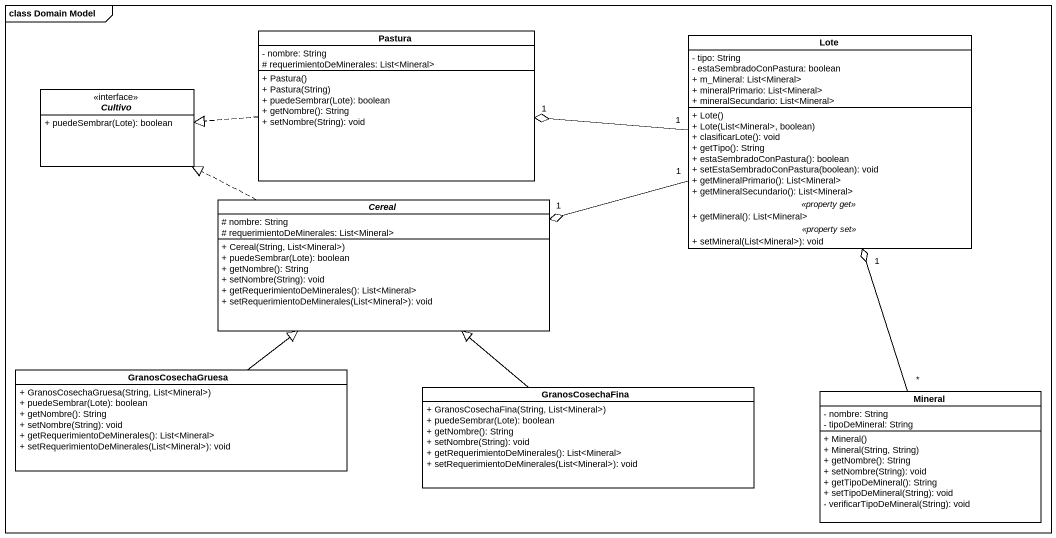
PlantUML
@startuml
mainframe class Domain Model
hide circle
hide empty members
skinparam classAttributeIconSize 0
class Pastura {
  - nombre: String
  # requerimientoDeMinerales: List<Mineral>
  + Pastura()
  + Pastura(String)
  + puedeSembrar(Lote): boolean
  + getNombre(): String
  + setNombre(String): void
}
class Lote {
  - tipo: String
  - estaSembradoConPastura: boolean
  + m_Mineral: List<Mineral>
  + mineralPrimario: List<Mineral>
  + mineralSecundario: List<Mineral>
  --
  + Lote()
  + Lote(List<Mineral>, boolean)
  + clasificarLote(): void
  + getTipo(): String
  + estaSembradoConPastura(): boolean
  + setEstaSembradoConPastura(boolean): void
  + getMineralPrimario(): List<Mineral>
  + getMineralSecundario(): List<Mineral>
  .. <<property get>> ..
  + getMineral(): List<Mineral>
  .. <<property set>> ..
  + setMineral(List<Mineral>): void
}
interface Cultivo <<interface>> {
  + puedeSembrar(Lote): boolean
}
abstract class Cereal {
  # nombre: String
  # requerimientoDeMinerales: List<Mineral>
  + Cereal(String, List<Mineral>)
  + puedeSembrar(Lote): boolean
  + getNombre(): String
  + setNombre(String): void
  + getRequerimientoDeMinerales(): List<Mineral>
  + setRequerimientoDeMinerales(List<Mineral>): void
}
class GranosCosechaGruesa {
  + GranosCosechaGruesa(String, List<Mineral>)
  + puedeSembrar(Lote): boolean
  + getNombre(): String
  + setNombre(String): void
  + getRequerimientoDeMinerales(): List<Mineral>
  + setRequerimientoDeMinerales(List<Mineral>): void
}
class GranosCosechaFina {
  + GranosCosechaFina(String, List<Mineral>)
  + puedeSembrar(Lote): boolean
  + getNombre(): String
  + setNombre(String): void
  + getRequerimientoDeMinerales(): List<Mineral>
  + setRequerimientoDeMinerales(List<Mineral>): void
}
class Mineral {
  - nombre: String
  - tipoDeMineral: String
  + Mineral()
  + Mineral(String, String)
  + getNombre(): String
  + setNombre(String): void
  + getTipoDeMineral(): String
  + setTipoDeMineral(String): void
  - verificarTipoDeMineral(String): void
}
Pastura .left.|> Cultivo
Lote "1" -left-o "1" Pastura
Lote "1" -left-o "1" Cereal
Cereal .left.|> Cultivo
GranosCosechaGruesa -up-|> Cereal
GranosCosechaFina -up-|> Cereal
Mineral "*" -up-o "1" Lote
@enduml
